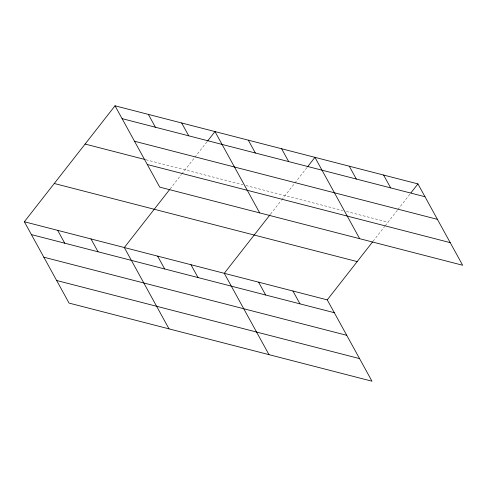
<?xml version="1.0" encoding="UTF-8"?>
<svg xmlns="http://www.w3.org/2000/svg" width="487" height="487" viewBox="0 0 487 487"><rect width="100%" height="100%" fill="white"/><g stroke="black" fill="none" stroke-linecap="round" stroke-linejoin="round"><path stroke-width="0.37" stroke-dasharray="2.44 1.83" d="M170.115 188.956L181.322 174.614M181.791 174.017L194.41 157.879M194.879 157.283L207.036 141.735M270.541 214.134L281.285 200.394M281.754 199.798L306.999 167.51M373.06 241.29L384.742 226.352M385.211 225.755L397.362 210.214M397.83 209.617L409.987 194.07M145.948 159.754L243.007 184.78M245.905 185.529L342.726 210.494M346.379 211.437L388.011 222.169"/><path stroke-width="0.73" d="M24.35 221.755L327.258 299.87L371.977 381.205L69.069 303.097L24.35 221.755L115.023 105.795L417.931 183.903L462.65 265.245L159.742 187.13L115.023 105.795M169.646 189.553L124.313 247.536L169.026 328.871M207.505 141.139L214.986 131.569L259.699 212.91M270.072 214.73L224.27 273.31L268.988 354.652M307.461 166.913L314.943 157.344L359.662 238.685M327.258 299.87L372.598 241.887M410.918 192.87L417.931 183.903M122.085 118.633L424.993 196.742M134.509 141.236L437.417 219.345M85.103 144.061L145.223 159.566M147.311 164.527L450.225 242.636M54.27 183.489L357.184 261.598M31.405 234.594L334.319 312.709M43.836 257.203L346.744 335.312M56.638 280.494L359.546 358.602M383.604 175.052L390.659 187.891M349.276 166.201L356.332 179.039M281.626 148.754L288.681 161.593M248.303 140.165L255.365 153.003M292.93 291.013L299.986 303.851M181.663 122.98L188.725 135.818M258.597 282.162L265.659 295M148.346 114.384L155.402 127.223M190.953 264.715L198.008 277.553M157.63 256.125L164.685 268.964M90.99 238.94L98.045 251.779M57.673 230.351L64.728 243.19"/></g></svg>
